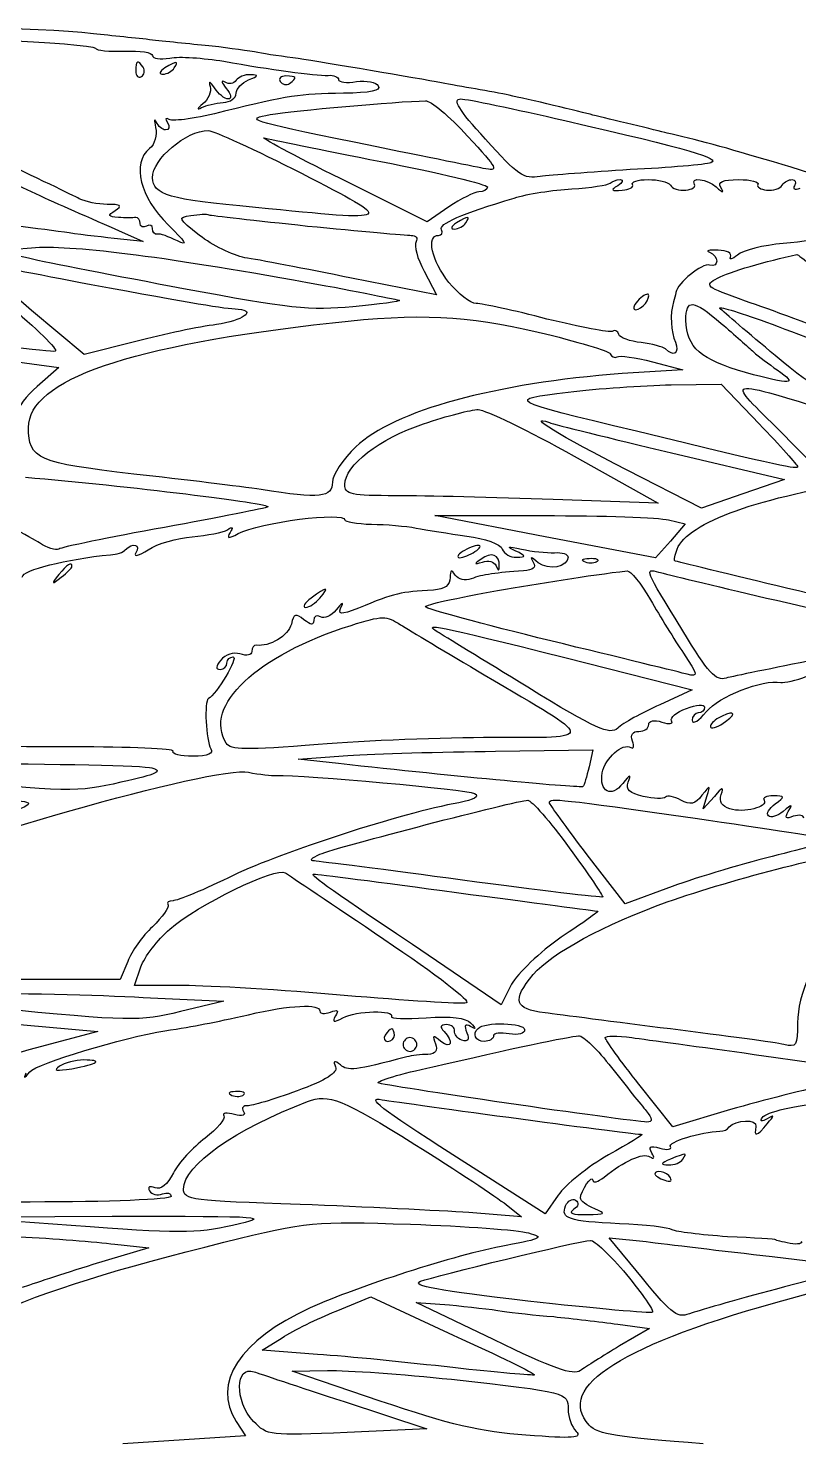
# Model space of a CAD drawing. Header units: millimetres. Extents: x -264 to 389, y -90 to 473.
# Drawn here: x -139.9 to -54.6, y 316.7 to 472.6 of the extents above; entities that cross this region are included whole.
import ezdxf

# ---------------------------------------------------------------- set-up
doc = ezdxf.new("R2010")
doc.units = ezdxf.units.MM
doc.layers.get('0').update_dxf_attribs({"linetype": 'CONTINUOUS'})

msp = doc.modelspace()

# ---------------------------------------------------------------- linework, layer by layer
for p, q in [((-95.73, 451.18), (-105.26, 455.91)), ((-93.33, 452.83), (-95.73, 451.18)), ((-127.14, 448.98), (-130.36, 449.33)), ((-129.88, 450.22), (-127.14, 448.98)), ((-143.6, 447.96), (-139.48, 448.3)), ((-139.82, 447.13), (-143.6, 447.96)), ((-94.7, 443.09), (-104.09, 444.94)), ((-96.07, 445.69), (-94.7, 443.09)), ((-133.65, 436.5), (-139.48, 441.37)), ((-149.97, 436.85), (-136.46, 435.06)), ((-127.96, 437.94), (-133.65, 436.5)), ((-136.46, 435.06), (-138.86, 432.94)), ((-70.83, 435.68), (-67.47, 434.79)), ((-67.47, 434.79), (-74.19, 434.38)), ((-68.77, 433.14), (-63.22, 433.21)), ((-63.22, 433.21), (-59.04, 428.82)), ((-52.25, 423.47), (-57.12, 428.41)), ((-79.47, 425.26), (-70.21, 420.04)), ((-68.71, 425.6), (-56.22, 422.65)), ((-65.41, 419.5), (-73.64, 423.68)), ((-56.22, 422.65), (-60.82, 421.07)), ((-60.82, 421.07), (-65.41, 419.5)), ((-70.21, 420.04), (-81.8, 420.46)), ((-82.7, 416.34), (-94.9, 418.67)), ((-94.9, 418.67), (-82.9, 418.67)), ((-69.05, 418.19), (-67.2, 417.78)), ((-70.49, 414.01), (-82.7, 416.34)), ((-67.2, 417.78), (-68.84, 415.86)), ((-68.84, 415.86), (-70.49, 414.01)), ((-80.5, 402.97), (-66.44, 399.4)), ((-66.44, 399.4), (-70.01, 397.76)), ((-109.99, 391.72), (-104.5, 392.13)), ((-105.53, 391.24), (-109.99, 391.72)), ((-88.18, 392.61), (-77.42, 392.75)), ((-77.42, 392.75), (-77.83, 390.9)), ((-63.97, 387.61), (-65.21, 386.23)), ((-65.21, 386.23), (-64.8, 387.61)), ((-73.85, 375.74), (-78.03, 381.16)), ((-68.64, 377.66), (-73.85, 375.74)), ((-87.57, 364.56), (-97.37, 371.22)), ((-128.85, 369.36), (-129.67, 367.37)), ((-128.1, 366.69), (-127.41, 368.75)), ((-129.67, 367.37), (-149.15, 367.37)), ((-122.68, 366.69), (-128.1, 366.69)), ((-86.4, 366.83), (-87.57, 364.56)), ((-127.14, 365.39), (-118.22, 364.97)), ((-118.22, 364.97), (-123.02, 363.81)), ((-146.13, 362.85), (-132.14, 361.61)), ((-132.14, 361.61), (-139.07, 359.76)), ((-68.57, 351.05), (-72.34, 355.78)), ((-62.19, 352.97), (-68.57, 351.05)), ((-82.7, 341.45), (-92.91, 347.97)), ((-81.26, 343.51), (-82.7, 341.45)), ((-85.3, 341.11), (-91.13, 341.59)), ((-87.02, 342.48), (-85.3, 341.11)), ((-148.4, 341.11), (-130.56, 341.18)), ((-135.09, 340.15), (-148.4, 341.11)), ((-71.93, 334.32), (-75.63, 338.78)), ((-75.63, 338.78), (-71.52, 338.37)), ((-126.52, 337.68), (-132.69, 335.83)), ((-130.29, 338.09), (-126.52, 337.68)), ((-57.6, 336.72), (-47.79, 335.55)), ((-47.79, 335.55), (-56.22, 333.36)), ((-105.81, 330.68), (-101.97, 332.26)), ((-101.97, 332.26), (-92.85, 328.01)), ((-88.39, 327.53), (-96.96, 331.64)), ((-96.96, 331.64), (-93.26, 331.37)), ((-74.67, 329.24), (-71.17, 328.76)), ((-113.97, 326.36), (-111.77, 327.74)), ((-71.17, 328.76), (-74.47, 326.84)), ((-107.86, 325.88), (-113.97, 326.36)), ((-110.68, 324.03), (-106.77, 324.1)), ((-100.94, 320.74), (-110.68, 324.03)), ((-104.92, 320.67), (-95.79, 317.65)), ((-116.85, 318.48), (-115.82, 316.9)), ((-115.82, 316.9), (-129.4, 316.01)), ((-95.79, 317.65), (-104.57, 317.24))]:
    msp.add_line(p, q)
for points in [[(-132.62, 471.96), (-139.14, 472.71), (-153.88, 472.78), (-156.97, 472.16)], [(-154.22, 471.34), (-153.74, 471.89), (-132.62, 470.93), (-132.42, 470.38)], [(-126.11, 471.27), (-127.82, 471.48), (-130.7, 471.75), (-132.62, 471.96)], [(-119.52, 470.59), (-121.44, 470.79), (-124.39, 471.07), (-126.11, 471.27)], [(-132.42, 470.38), (-132.35, 470.11), (-130.91, 469.97), (-129.19, 470.04)], [(-129.19, 470.04), (-127.48, 470.11), (-126.11, 469.9), (-126.11, 469.56)], [(-126.11, 469.56), (-126.11, 469.22), (-125.28, 469.08), (-124.19, 469.28)], [(-124.19, 469.28), (-123.16, 469.49), (-120.48, 469.28), (-118.22, 468.94)], [(-114.45, 469.9), (-115.34, 470.04), (-117.6, 470.38), (-119.52, 470.59)], [(-109.99, 469.22), (-111.57, 469.42), (-113.56, 469.7), (-114.45, 469.9)], [(-127.14, 468.26), (-127.75, 469.15), (-127.96, 469.01), (-127.96, 467.84)], [(-127.96, 467.84), (-127.96, 467.3), (-127.68, 467.02), (-127.34, 467.23)], [(-127.34, 467.23), (-127, 467.43), (-126.93, 467.91), (-127.14, 468.26)], [(-124.74, 468.19), (-125.35, 467.78), (-125.42, 467.5), (-124.94, 467.5)], [(-124.94, 467.5), (-124.53, 467.5), (-123.91, 467.84), (-123.71, 468.19)], [(-123.71, 468.19), (-123.16, 469.01), (-123.43, 469.01), (-124.74, 468.19)], [(-118.22, 468.94), (-113.01, 467.98), (-108.28, 467.36), (-106.7, 467.36)], [(-94.15, 466.54), (-96.75, 467.02), (-107.18, 468.8), (-109.99, 469.22)], [(-119.25, 465.99), (-119.8, 466.75), (-119.93, 466.82), (-119.73, 466.13)], [(-118.08, 466.61), (-118.56, 466.88), (-118.49, 466.61), (-117.95, 465.92)], [(-116.85, 466.82), (-117.12, 466.4), (-117.67, 466.34), (-118.08, 466.61)], [(-115.27, 467.43), (-115.89, 467.5), (-116.64, 467.16), (-116.85, 466.82)], [(-116.85, 465.38), (-116.85, 465.92), (-116.23, 466.54), (-115.48, 466.88)], [(-115.48, 466.88), (-114.38, 467.3), (-114.31, 467.43), (-115.27, 467.43)], [(-111.36, 467.3), (-111.91, 467.3), (-112.19, 467.02), (-111.98, 466.68)], [(-111.98, 466.68), (-111.77, 466.34), (-111.29, 466.27), (-110.95, 466.47)], [(-110.95, 466.47), (-110.06, 467.09), (-110.2, 467.3), (-111.36, 467.3)], [(-106.7, 467.36), (-106.08, 467.43), (-105.53, 467.16), (-105.53, 466.88)], [(-105.53, 466.88), (-105.53, 466.61), (-104.64, 466.47), (-103.54, 466.68)], [(-101.14, 466.2), (-100.8, 465.65), (-102.04, 465.44), (-104.98, 465.38)], [(-103.54, 466.68), (-102.45, 466.82), (-101.35, 466.61), (-101.14, 466.2)], [(-90.38, 465.86), (-91.61, 466.06), (-93.33, 466.4), (-94.15, 466.54)], [(-119.73, 466.13), (-119.59, 465.58), (-119.93, 464.69), (-120.55, 464.21)], [(-117.74, 464.76), (-118.15, 464.76), (-118.84, 465.31), (-119.25, 465.99)], [(-118.29, 464.35), (-117.53, 464.42), (-116.85, 464.83), (-116.85, 465.38)], [(-104.98, 465.38), (-109.99, 465.31), (-110.95, 465.17), (-118.15, 463.39)], [(-117.95, 465.92), (-117.4, 465.24), (-117.33, 464.76), (-117.74, 464.76)], [(-89.28, 460.3), (-92.3, 463.59), (-92.98, 464.76), (-92.02, 464.76)], [(-92.02, 464.76), (-91.34, 464.76), (-86.12, 463.66), (-80.5, 462.36)], [(-86.67, 465.17), (-87.43, 465.31), (-89.07, 465.65), (-90.38, 465.86)], [(-77.42, 462.98), (-78.65, 463.32), (-84.75, 464.76), (-86.67, 465.17)], [(-118.15, 463.39), (-121.1, 462.63), (-123.84, 462.22), (-124.26, 462.5)], [(-120.55, 464.21), (-121.17, 463.66), (-121.24, 463.52), (-120.69, 463.8)], [(-120.69, 463.8), (-120.21, 464.07), (-119.11, 464.28), (-118.29, 464.35)], [(-113.08, 463.04), (-110.47, 463.46), (-99.16, 464.48), (-95.93, 464.55)], [(-95.93, 464.55), (-95.38, 464.62), (-93.26, 462.84), (-91.27, 460.64)], [(-125.76, 461.6), (-125.56, 460.78), (-125.83, 459.75), (-126.45, 459.27)], [(-125.7, 462.22), (-125.9, 462.63), (-125.97, 462.43), (-125.76, 461.6)], [(-124.67, 461.33), (-125.01, 461.33), (-125.49, 461.74), (-125.7, 462.22)], [(-124.46, 462.15), (-124.19, 461.67), (-124.26, 461.33), (-124.67, 461.33)], [(-124.26, 462.5), (-124.67, 462.7), (-124.74, 462.56), (-124.46, 462.15)], [(-103.82, 459.96), (-115.48, 462.36), (-115.96, 462.5), (-113.08, 463.04)], [(-80.5, 462.36), (-66.72, 459.2), (-63.15, 458.17), (-64.39, 457.69)], [(-69.19, 460.99), (-70.28, 461.26), (-75.7, 462.56), (-77.42, 462.98)], [(-126.11, 456.05), (-126.11, 458.11), (-122.4, 461.26), (-119.93, 461.26)], [(-119.93, 461.26), (-119.39, 461.26), (-114.72, 459.13), (-109.65, 456.53)], [(-105.26, 455.91), (-110.54, 458.52), (-114.31, 460.57), (-113.76, 460.44)], [(-113.76, 460.44), (-113.21, 460.3), (-107.38, 459.13), (-100.87, 457.83)], [(-89.55, 457.08), (-90.58, 457.28), (-97.03, 458.59), (-103.82, 459.96)], [(-91.27, 460.64), (-87.84, 456.94), (-87.77, 456.73), (-89.55, 457.08)], [(-83.24, 456.19), (-85.1, 455.84), (-85.71, 456.32), (-89.28, 460.3)], [(-38.26, 451.66), (-53.96, 456.87), (-63.42, 459.68), (-69.19, 460.99)], [(-148.05, 458.65), (-140.85, 455.09), (-138.59, 453.99), (-129.88, 450.22)], [(-126.45, 459.27), (-128.44, 457.63), (-127.48, 453.85), (-124.39, 450.84)], [(-134.2, 453.72), (-134.82, 454.06), (-139.14, 456.12), (-143.73, 458.31)], [(-100.87, 457.83), (-94.42, 456.6), (-89.07, 455.29), (-89.07, 455.02)], [(-73.3, 456.94), (-77.62, 456.67), (-82.08, 456.32), (-83.24, 456.19)], [(-64.39, 457.69), (-64.93, 457.49), (-68.98, 457.15), (-73.3, 456.94)], [(-114.72, 452.76), (-124.39, 453.65), (-126.04, 454.13), (-126.11, 456.05)], [(-109.65, 456.53), (-99.09, 451.11), (-98.95, 451.18), (-114.72, 452.76)], [(-79.75, 454.81), (-77.62, 454.95), (-75.77, 455.23), (-75.5, 455.43)], [(-75.5, 455.43), (-75.29, 455.64), (-74.81, 455.84), (-74.4, 455.84)], [(-74.4, 455.84), (-73.99, 455.84), (-74.12, 455.5), (-74.67, 455.16)], [(-74.19, 454.68), (-73.37, 454.68), (-72.89, 455.02), (-73.03, 455.29)], [(-73.03, 455.29), (-73.23, 455.57), (-72.48, 455.84), (-71.31, 455.84)], [(-71.31, 455.84), (-70.21, 455.84), (-69.12, 455.57), (-68.84, 455.23)], [(-67.13, 454.68), (-66.44, 454.75), (-66.03, 455.02), (-66.17, 455.29)], [(-66.17, 455.29), (-66.72, 456.19), (-64.73, 455.91), (-63.77, 455.02)], [(-63.29, 455.02), (-63.63, 455.57), (-63.08, 455.84), (-61.3, 455.84)], [(-61.3, 455.84), (-59.93, 455.84), (-58.97, 455.57), (-59.17, 455.29)], [(-59.17, 455.29), (-59.31, 455.02), (-58.9, 454.75), (-58.21, 454.68)], [(-56.5, 455.23), (-56.22, 455.57), (-55.74, 455.84), (-55.4, 455.84)], [(-55.4, 455.84), (-54.99, 455.84), (-54.92, 455.57), (-55.13, 455.16)], [(-131.11, 453.1), (-132.14, 453.1), (-133.51, 453.37), (-134.2, 453.72)], [(-94.15, 450.29), (-94.56, 450.91), (-91.89, 452.07), (-86.12, 453.79)], [(-90.03, 454.47), (-90.51, 454.47), (-92.02, 453.72), (-93.33, 452.83)], [(-89.07, 455.02), (-89.07, 454.75), (-89.49, 454.47), (-90.03, 454.47)], [(-86.12, 453.79), (-84.68, 454.27), (-81.8, 454.68), (-79.75, 454.81)], [(-74.67, 455.16), (-75.5, 454.68), (-75.36, 454.54), (-74.19, 454.68)], [(-68.84, 455.23), (-68.64, 454.81), (-67.88, 454.61), (-67.13, 454.68)], [(-63.77, 455.02), (-63.01, 454.33), (-62.88, 454.33), (-63.29, 455.02)], [(-58.21, 454.68), (-57.46, 454.61), (-56.7, 454.81), (-56.5, 455.23)], [(-55.13, 455.16), (-55.33, 454.81), (-55.13, 454.68), (-54.51, 454.88)], [(-135.85, 450.01), (-143.11, 451.04), (-155.25, 452.21), (-165.88, 452.76)], [(-130.22, 452.41), (-129.4, 452.96), (-129.6, 453.1), (-131.11, 453.1)], [(-129.88, 451.66), (-131.04, 451.73), (-131.11, 451.87), (-130.22, 452.41)], [(-127.96, 451.66), (-128.3, 451.59), (-129.12, 451.59), (-129.88, 451.66)], [(-127.48, 450.97), (-127.48, 451.39), (-127.68, 451.66), (-127.96, 451.66)], [(-126.79, 450.7), (-127.14, 450.49), (-127.48, 450.63), (-127.48, 450.97)], [(-126.11, 450.43), (-126.11, 450.77), (-126.38, 450.91), (-126.79, 450.7)], [(-124.39, 450.84), (-122.4, 448.92), (-122.13, 448.44), (-123.36, 449.05)], [(-120.9, 449.67), (-123.3, 451.52), (-123.36, 451.66), (-121.86, 451.87)], [(-121.86, 451.87), (-120.96, 452), (-120.07, 452.07), (-119.87, 451.93)], [(-119.87, 451.93), (-119.66, 451.87), (-114.72, 451.32), (-108.96, 450.7)], [(-108.96, 450.7), (-103.2, 450.15), (-98.06, 449.67), (-97.51, 449.67)], [(-92.5, 451.04), (-93.12, 450.63), (-93.19, 450.36), (-92.71, 450.36)], [(-92.71, 450.36), (-92.3, 450.36), (-91.68, 450.7), (-91.47, 451.04)], [(-91.47, 451.04), (-90.93, 451.87), (-91.2, 451.87), (-92.5, 451.04)], [(-130.36, 449.33), (-132.14, 449.53), (-134.61, 449.81), (-135.85, 450.01)], [(-125.56, 449.81), (-125.9, 449.74), (-126.11, 450.01), (-126.11, 450.43)], [(-123.36, 449.05), (-124.32, 449.53), (-125.28, 449.88), (-125.56, 449.81)], [(-115.89, 447.2), (-117.26, 447.48), (-119.52, 448.57), (-120.9, 449.67)], [(-97.51, 449.67), (-96.96, 449.67), (-96.75, 449.33), (-96.96, 448.98)], [(-93.33, 444.46), (-95.25, 446.86), (-95.86, 449.67), (-94.49, 449.67)], [(-94.49, 449.67), (-94.15, 449.67), (-93.94, 449.94), (-94.15, 450.29)], [(-51.9, 449.53), (-52.18, 449.33), (-54.17, 448.92), (-56.36, 448.78)], [(-139.48, 448.3), (-135.16, 448.64), (-125.7, 447.48), (-108.96, 444.46)], [(-96.96, 448.98), (-97.23, 448.57), (-96.82, 447.06), (-96.07, 445.69)], [(-63.56, 448.02), (-64.59, 448.09), (-65, 447.96), (-64.52, 447.82)], [(-64.52, 447.82), (-63.49, 447.41), (-63.42, 446.04), (-64.52, 446.38)], [(-63.63, 444.94), (-62.33, 445.62), (-58.21, 446.86), (-54.85, 447.54)], [(-62.19, 447.27), (-61.98, 447.68), (-62.6, 448.02), (-63.56, 448.02)], [(-61.44, 447.48), (-62.05, 447), (-62.4, 446.93), (-62.19, 447.27)], [(-56.36, 448.78), (-58.56, 448.57), (-60.82, 448.02), (-61.44, 447.48)], [(-54.85, 447.54), (-54.72, 447.61), (-52.04, 445.35), (-49.02, 442.68)], [(-139.48, 441.37), (-142.7, 444.12), (-145.31, 446.45), (-145.31, 446.65)], [(-144.76, 446.65), (-144.49, 446.45), (-139.14, 445.42), (-132.9, 444.25)], [(-122.68, 443.77), (-130.02, 445.14), (-137.77, 446.65), (-139.82, 447.13)], [(-104.09, 444.94), (-109.24, 445.97), (-114.52, 447), (-115.89, 447.2)], [(-64.52, 446.38), (-65.28, 446.65), (-68.09, 444.39), (-68.23, 443.36)], [(-108.96, 444.46), (-103.48, 443.5), (-98.95, 442.54), (-98.81, 442.47)], [(-90.31, 442.13), (-90.93, 442.13), (-92.3, 443.22), (-93.33, 444.46)], [(-60.54, 442.4), (-65, 443.98), (-65.14, 444.12), (-63.63, 444.94)], [(-132.9, 444.25), (-121.44, 442.13), (-118.22, 441.58), (-116.64, 441.51)], [(-103.96, 441.78), (-108.55, 441.3), (-111.09, 441.58), (-122.68, 443.77)], [(-72.68, 441.44), (-72, 441.44), (-70.97, 442.74), (-71.31, 443.16)], [(-71.31, 443.16), (-71.45, 443.22), (-72, 442.95), (-72.48, 442.4)], [(-68.23, 443.36), (-68.29, 443.02), (-68.43, 442.61), (-68.5, 442.33)], [(-136.87, 436.85), (-137.56, 436.57), (-172.19, 441.3), (-172.54, 441.72)], [(-142.29, 442.2), (-138.93, 439.38), (-136.46, 436.98), (-136.87, 436.85)], [(-116.64, 441.51), (-114.52, 441.37), (-116.16, 440.21), (-119.04, 439.8)], [(-98.81, 442.47), (-98.68, 442.33), (-101.01, 442.06), (-103.96, 441.78)], [(-82.49, 440.41), (-86.12, 441.37), (-89.62, 442.13), (-90.31, 442.13)], [(-72.48, 442.4), (-72.96, 441.85), (-73.03, 441.44), (-72.68, 441.44)], [(-68.5, 442.33), (-68.91, 441.03), (-68.77, 438.9), (-68.29, 437.87)], [(-67.13, 440.28), (-67.13, 442.68), (-66.37, 442.61), (-63.22, 439.93)], [(-63.36, 441.58), (-63.7, 441.92), (-61.44, 441.24), (-58.21, 440.07)], [(-57.25, 436.37), (-60.2, 438.84), (-62.94, 441.17), (-63.36, 441.58)], [(-48.95, 438.08), (-52.73, 439.59), (-57.94, 441.51), (-60.54, 442.4)], [(-139.82, 428.41), (-139.82, 433.69), (-128.64, 437.53), (-106.22, 440)], [(-119.04, 439.8), (-120.9, 439.59), (-124.87, 438.7), (-127.96, 437.94)], [(-106.22, 440), (-96.55, 441.1), (-91.47, 440.82), (-83.45, 438.97)], [(-75.29, 439.04), (-75.56, 438.9), (-78.79, 439.52), (-82.49, 440.41)], [(-60.54, 434.51), (-65.48, 435.89), (-67.06, 437.26), (-67.13, 440.28)], [(-63.22, 439.93), (-61.78, 438.7), (-60.2, 437.26), (-59.65, 436.78)], [(-58.21, 440.07), (-54.99, 438.84), (-49.64, 436.85), (-46.35, 435.68)], [(-83.45, 438.97), (-79.2, 437.94), (-75.56, 436.85), (-75.5, 436.57)], [(-74.53, 438.7), (-74.67, 439.11), (-75.02, 439.25), (-75.29, 439.04)], [(-72.07, 437.81), (-73.3, 437.94), (-74.47, 438.35), (-74.53, 438.7)], [(-75.5, 436.57), (-75.36, 436.23), (-75.02, 436.09), (-74.74, 436.23)], [(-69.39, 437.12), (-69.67, 437.33), (-70.9, 437.67), (-72.07, 437.81)], [(-68.29, 437.87), (-67.81, 436.64), (-68.5, 436.16), (-69.39, 437.12)], [(-59.65, 436.78), (-59.1, 436.3), (-57.94, 435.41), (-57.05, 434.79)], [(-74.74, 436.23), (-74.47, 436.43), (-72.75, 436.16), (-70.83, 435.68)], [(-45.11, 429.78), (-50.94, 431.63), (-52.45, 432.39), (-57.25, 436.37)], [(-74.19, 434.38), (-88.11, 433.35), (-99.5, 430.26), (-103.61, 426.28)], [(-57.05, 434.79), (-54.58, 433.14), (-55.47, 433.07), (-60.54, 434.51)], [(-138.86, 432.94), (-141.4, 430.74), (-141.95, 428.82), (-140.92, 425.8)], [(-72.61, 428), (-86.95, 431.43), (-87.15, 431.5), (-80.16, 432.32)], [(-80.16, 432.32), (-76.94, 432.73), (-71.86, 433.07), (-68.77, 433.14)], [(-57.12, 428.41), (-62.81, 434.1), (-63.49, 434.03), (-47.31, 429.03)], [(-96.14, 428.82), (-93.53, 429.71), (-90.86, 430.4), (-90.1, 430.4)], [(-90.1, 430.4), (-89.35, 430.4), (-84.55, 428.07), (-79.47, 425.26)], [(-104.85, 422.1), (-104.85, 424.23), (-101.01, 427.18), (-96.14, 428.82)], [(-73.64, 423.68), (-81.05, 427.52), (-85.03, 429.92), (-82.22, 428.96)], [(-82.22, 428.96), (-81.67, 428.75), (-75.56, 427.25), (-68.71, 425.6)], [(-59.04, 428.82), (-56.7, 426.42), (-54.78, 424.23), (-54.78, 424.09)], [(-128.16, 423.27), (-138.79, 424.5), (-139.82, 424.91), (-139.82, 428.41)], [(-54.78, 424.09), (-54.78, 423.75), (-56.22, 424.02), (-72.61, 428)], [(-103.61, 426.28), (-105.05, 424.91), (-106.22, 423.13), (-106.22, 422.38)], [(-140.17, 422.92), (-128.99, 421.96), (-113.01, 420.04), (-113.35, 419.63)], [(-114.11, 421.55), (-116.37, 421.9), (-122.68, 422.65), (-128.16, 423.27)], [(-68.09, 414.97), (-66.99, 417.92), (-58.83, 420.8), (-46.97, 422.58)], [(-106.22, 422.38), (-106.22, 420.66), (-107.52, 420.52), (-114.11, 421.55)], [(-99.16, 420.87), (-104.16, 420.87), (-104.85, 421), (-104.85, 422.1)], [(-138.59, 415.65), (-139.48, 416.2), (-143.39, 418.33), (-147.3, 420.39)], [(-113.35, 419.63), (-113.56, 419.5), (-118.7, 418.47), (-124.8, 417.37)], [(-81.8, 420.46), (-88.18, 420.66), (-96, 420.87), (-99.16, 420.87)], [(-116.64, 416.68), (-114.31, 417.92), (-104.85, 419.15), (-104.85, 418.19)], [(-104.85, 418.19), (-104.85, 417.99), (-103.54, 417.78), (-101.9, 417.71)], [(-82.9, 418.67), (-76.32, 418.67), (-70.08, 418.47), (-69.05, 418.19)], [(-124.8, 417.37), (-130.91, 416.27), (-136.19, 415.17), (-136.46, 414.97)], [(-126.59, 414.9), (-125.56, 415.59), (-123.36, 416.2), (-121.72, 416.34)], [(-121.72, 416.34), (-120.07, 416.48), (-118.29, 416.82), (-117.81, 417.1)], [(-117.81, 417.1), (-117.26, 417.51), (-117.12, 417.37), (-117.53, 416.82)], [(-117.53, 416.82), (-117.95, 416.14), (-117.74, 416.07), (-116.64, 416.68)], [(-101.9, 417.71), (-100.32, 417.71), (-98.06, 417.51), (-96.96, 417.3)], [(-96.96, 417.3), (-95.79, 417.1), (-93.33, 416.68), (-91.34, 416.41)], [(-91.34, 416.41), (-89.35, 416.14), (-87.63, 415.52), (-87.43, 414.97)], [(-136.46, 414.97), (-136.81, 414.76), (-137.77, 415.11), (-138.59, 415.65)], [(-130.77, 414.35), (-130.08, 414.35), (-129.33, 414.63), (-129.12, 414.9)], [(-129.12, 414.9), (-128.3, 415.72), (-127.34, 415.45), (-127.96, 414.56)], [(-127.96, 414.56), (-128.23, 414.08), (-127.62, 414.21), (-126.59, 414.9)], [(-90.1, 415.38), (-90.45, 415.38), (-91.27, 415.04), (-91.82, 414.69)], [(-90.45, 414.69), (-89.9, 415.04), (-89.69, 415.38), (-90.1, 415.38)], [(-87.43, 414.97), (-87.22, 414.42), (-86.54, 414.01), (-85.85, 414.08)], [(-85.99, 414.76), (-87.02, 415.24), (-86.88, 415.31), (-85.3, 414.97)], [(-85.85, 414.08), (-84.75, 414.08), (-84.75, 414.21), (-85.99, 414.76)], [(-85.3, 414.97), (-84.14, 414.69), (-82.56, 414.56), (-81.67, 414.56)], [(-68.36, 413.67), (-68.43, 413.73), (-68.36, 414.35), (-68.09, 414.97)], [(-140.51, 411.88), (-140.51, 412.64), (-135.64, 413.87), (-130.77, 414.35)], [(-135.02, 413.05), (-135.02, 413.6), (-135.57, 413.25), (-136.46, 412.16)], [(-91.82, 414.69), (-92.37, 414.35), (-92.5, 414.01), (-92.16, 414.01)], [(-92.16, 414.01), (-91.75, 414.01), (-90.99, 414.35), (-90.45, 414.69)], [(-89.76, 413.87), (-90.58, 413.32), (-90.58, 413.25), (-89.62, 413.53)], [(-87.77, 413.12), (-87.7, 414.35), (-88.66, 414.69), (-89.76, 413.87)], [(-89.62, 413.53), (-89.01, 413.73), (-88.32, 413.6), (-88.11, 413.12)], [(-84, 413.53), (-83.66, 412.91), (-84, 412.64), (-85.1, 412.57)], [(-83.45, 413.46), (-84.27, 414.15), (-84.41, 414.15), (-84, 413.53)], [(-80.16, 414.08), (-80.16, 412.98), (-82.35, 412.57), (-83.45, 413.46)], [(-81.67, 414.56), (-80.84, 414.63), (-80.16, 414.42), (-80.16, 414.08)], [(-78.24, 413.53), (-78.79, 413.73), (-78.58, 413.94), (-77.83, 413.94)], [(-76.94, 413.6), (-77.14, 413.39), (-77.76, 413.32), (-78.24, 413.53)], [(-77.83, 413.94), (-77.07, 414.01), (-76.66, 413.8), (-76.94, 413.6)], [(-42.85, 407.56), (-43.74, 407.7), (-68.16, 413.53), (-68.36, 413.67)], [(-136.46, 412.16), (-137.35, 411.06), (-137.29, 410.99), (-136.19, 411.88)], [(-136.19, 411.88), (-135.57, 412.36), (-135.02, 412.91), (-135.02, 413.05)], [(-95.93, 408.59), (-95.93, 409.07), (-82.08, 411.54), (-73.64, 412.57)], [(-93.19, 411.81), (-93.19, 410.99), (-93.81, 410.51), (-95.04, 410.44)], [(-92.64, 412.09), (-93.05, 412.77), (-93.19, 412.64), (-93.19, 411.81)], [(-90.86, 411.68), (-91.54, 411.4), (-92.3, 411.61), (-92.64, 412.09)], [(-85.1, 412.57), (-88.05, 412.36), (-89.62, 412.16), (-90.86, 411.68)], [(-88.11, 413.12), (-87.91, 412.5), (-87.77, 412.5), (-87.77, 413.12)], [(-73.64, 412.57), (-73.23, 412.57), (-72.13, 411.2), (-71.04, 409.35)], [(-67.47, 405.92), (-71.72, 412.84), (-71.72, 412.84), (-70.15, 412.43)], [(-70.15, 412.43), (-69.39, 412.23), (-64.04, 410.92), (-58.21, 409.55)], [(-107.59, 409.55), (-106.49, 410.85), (-106.84, 410.85), (-108.55, 409.55)], [(-95.04, 410.44), (-98.74, 410.24), (-99.22, 410.1), (-103.34, 408.45)], [(-108.55, 409.55), (-109.31, 409), (-109.58, 408.52), (-109.17, 408.52)], [(-109.17, 408.52), (-108.76, 408.52), (-108.07, 409), (-107.59, 409.55)], [(-105.19, 408.73), (-104.92, 409.14), (-105.19, 409), (-105.81, 408.25)], [(-103.34, 408.45), (-105.4, 407.63), (-105.67, 407.7), (-105.19, 408.73)], [(-82.08, 404.82), (-89.69, 406.67), (-95.93, 408.39), (-95.93, 408.59)], [(-71.04, 409.35), (-70.01, 407.56), (-68.36, 404.89), (-67.4, 403.45)], [(-58.21, 409.55), (-52.38, 408.25), (-46.01, 406.74), (-44.15, 406.19)], [(-109.37, 407.15), (-110.27, 407.91), (-110.47, 407.84), (-110.75, 406.67)], [(-108.28, 407.08), (-108.28, 406.53), (-108.55, 406.53), (-109.37, 407.15)], [(-107.52, 407.49), (-107.93, 407.7), (-108.28, 407.56), (-108.28, 407.08)], [(-105.81, 408.25), (-106.36, 407.56), (-107.11, 407.22), (-107.52, 407.49)], [(-104.16, 406.53), (-100.66, 407.63), (-100.25, 407.63), (-98.68, 406.6)], [(-117.95, 393.5), (-120.55, 397.62), (-114.59, 403.24), (-104.16, 406.53)], [(-110.75, 406.67), (-111.09, 405.37), (-113.21, 404.13), (-114.59, 404.34)], [(-98.68, 406.6), (-97.71, 405.99), (-93.53, 403.52), (-89.42, 401.05)], [(-94.56, 405.78), (-96.27, 406.88), (-95.04, 406.6), (-80.5, 402.97)], [(-84.62, 399.68), (-89.49, 402.69), (-94.01, 405.44), (-94.56, 405.78)], [(-62.67, 400.7), (-63.84, 400.36), (-64.66, 401.25), (-67.47, 405.92)], [(-114.59, 404.34), (-114.93, 404.41), (-115.13, 404.06), (-115.13, 403.65)], [(-66.99, 401.12), (-67.68, 401.32), (-74.53, 402.97), (-82.08, 404.82)], [(-117.19, 403.04), (-116.57, 403.04), (-119.04, 398.85), (-119.93, 398.44)], [(-118.56, 402.69), (-119.11, 402.01), (-119.18, 401.66), (-118.63, 401.66)], [(-118.63, 401.66), (-118.22, 401.66), (-117.88, 402.01), (-117.88, 402.35)], [(-116.44, 403.38), (-117.12, 403.58), (-118.08, 403.31), (-118.56, 402.69)], [(-117.88, 402.35), (-117.88, 402.76), (-117.53, 403.04), (-117.19, 403.04)], [(-115.13, 403.65), (-115.13, 403.24), (-115.68, 403.1), (-116.44, 403.38)], [(-67.4, 403.45), (-65.76, 400.98), (-65.76, 400.84), (-66.99, 401.12)], [(-52.73, 402.76), (-57.46, 401.8), (-61.92, 400.91), (-62.67, 400.7)], [(-89.42, 401.05), (-76.87, 393.71), (-76.94, 394.12), (-88.46, 394.12)], [(-56.64, 400.22), (-56.22, 400.16), (-54.92, 400.43), (-53.76, 400.91)], [(-74.67, 395.15), (-75.56, 394.4), (-77, 395.01), (-84.62, 399.68)], [(-64.87, 397), (-63.49, 398.65), (-58.69, 400.57), (-56.64, 400.22)], [(-119.93, 398.44), (-120.41, 398.17), (-120.21, 393.78), (-119.66, 392.89)], [(-70.01, 397.76), (-72, 396.86), (-74.12, 395.7), (-74.67, 395.15)], [(-67.06, 397.34), (-65.96, 397.76), (-65.07, 397.82), (-65.07, 397.48)], [(-68.71, 395.97), (-68.91, 396.32), (-68.23, 396.93), (-67.06, 397.34)], [(-66.44, 396.04), (-66.37, 395.56), (-65.69, 395.97), (-64.87, 397)], [(-65.76, 396.86), (-66.1, 396.86), (-66.44, 396.45), (-66.44, 396.04)], [(-65.07, 397.48), (-65.07, 397.14), (-65.35, 396.86), (-65.76, 396.86)], [(-63.7, 396.18), (-64.25, 395.84), (-64.52, 395.42), (-64.39, 395.22)], [(-62.74, 395.9), (-61.23, 396.93), (-62.05, 397.21), (-63.7, 396.18)], [(-134.89, 393.09), (-150.18, 393.09), (-152.72, 393.37), (-154.64, 395.15)], [(-73.03, 393.71), (-73.3, 394.46), (-73.03, 394.81), (-72.34, 394.81)], [(-72.34, 394.81), (-71.72, 394.81), (-71.24, 395.15), (-71.24, 395.56)], [(-71.24, 395.56), (-71.24, 395.97), (-70.63, 396.11), (-69.8, 395.84)], [(-69.8, 395.84), (-68.98, 395.56), (-68.5, 395.63), (-68.71, 395.97)], [(-64.39, 395.22), (-64.18, 395.08), (-63.42, 395.36), (-62.74, 395.9)], [(-123.84, 392.61), (-123.64, 392.89), (-128.64, 393.09), (-134.89, 393.09)], [(-107.8, 393.37), (-115.82, 392.68), (-117.47, 392.75), (-117.95, 393.5)], [(-88.46, 394.12), (-93.87, 394.12), (-102.58, 393.78), (-107.8, 393.37)], [(-76.39, 390.21), (-76.04, 391.86), (-74.12, 393.57), (-73.23, 393.02)], [(-73.23, 393.02), (-72.89, 392.82), (-72.82, 393.16), (-73.03, 393.71)], [(-121.65, 392.06), (-123.02, 392.06), (-123.98, 392.27), (-123.84, 392.61)], [(-119.66, 392.89), (-119.32, 392.34), (-119.93, 392.06), (-121.65, 392.06)], [(-104.5, 392.13), (-101.49, 392.34), (-94.15, 392.54), (-88.18, 392.61)], [(-158, 378.21), (-149.84, 382.33), (-119.25, 391.03), (-115.48, 390.28)], [(-147.71, 391.24), (-136.74, 391.24), (-127.07, 391.03), (-126.18, 390.76)], [(-126.18, 390.76), (-124.87, 390.42), (-125.56, 390.07), (-129.6, 389.18)], [(-115.48, 390.28), (-114.31, 390.07), (-112.94, 389.87), (-112.39, 389.94)], [(-112.39, 389.94), (-109.37, 390.01), (-91.34, 388.36), (-90.51, 387.95)], [(-78.51, 388.7), (-78.72, 388.5), (-92.43, 389.8), (-105.53, 391.24)], [(-77.83, 390.9), (-78.1, 389.8), (-78.38, 388.84), (-78.51, 388.7)], [(-74.12, 389.05), (-75.36, 387.4), (-76.73, 388.15), (-76.39, 390.21)], [(-73.51, 389.18), (-73.16, 390.14), (-73.3, 390.07), (-74.12, 389.05)], [(-129.6, 389.18), (-134.47, 388.02), (-135.3, 388.09), (-151.14, 389.59)], [(-71.86, 387.61), (-73.37, 387.95), (-73.78, 388.36), (-73.51, 389.18)], [(-64.8, 387.61), (-64.39, 388.91), (-64.45, 388.91), (-65.35, 387.74)], [(-63.22, 387.81), (-62.94, 388.7), (-63.08, 388.7), (-63.97, 387.61)], [(-140.99, 387.13), (-138.66, 386.92), (-139.34, 386.58), (-147.3, 383.9)], [(-92.23, 386.92), (-98.61, 385.75), (-111.71, 381.5), (-117.12, 378.9)], [(-107.59, 381.23), (-105.74, 381.98), (-85.78, 387.19), (-84.62, 387.19)], [(-90.51, 387.95), (-89.9, 387.61), (-90.51, 387.26), (-92.23, 386.92)], [(-84.62, 387.19), (-84.2, 387.19), (-82.15, 384.86), (-80.02, 381.91)], [(-82.22, 386.92), (-82.22, 387.47), (-81.12, 387.33), (-66.1, 385.21)], [(-78.03, 381.16), (-80.36, 384.18), (-82.22, 386.78), (-82.22, 386.92)], [(-69.39, 387.54), (-69.6, 387.33), (-70.69, 387.33), (-71.86, 387.61)], [(-67.68, 387.19), (-68.43, 387.61), (-69.19, 387.74), (-69.39, 387.54)], [(-65.35, 387.74), (-66.1, 386.71), (-66.65, 386.65), (-67.68, 387.19)], [(-62.26, 386.23), (-63.15, 386.51), (-63.49, 387.06), (-63.22, 387.81)], [(-58.49, 387.19), (-58.01, 386.44), (-60.75, 385.75), (-62.26, 386.23)], [(-57.46, 387.67), (-58.21, 387.67), (-58.69, 387.47), (-58.49, 387.19)], [(-58.01, 385.48), (-58.28, 385.69), (-57.94, 386.3), (-57.25, 386.78)], [(-57.25, 386.78), (-56.16, 387.61), (-56.16, 387.67), (-57.46, 387.67)], [(-66.1, 385.21), (-58.14, 384.04), (-51.42, 383.01), (-51.08, 382.94)], [(-56.36, 385.96), (-57.05, 385.41), (-57.73, 385.21), (-58.01, 385.48)], [(-55.81, 385.96), (-55.26, 386.78), (-55.4, 386.78), (-56.36, 385.96)], [(-55.26, 385.41), (-56.09, 385.07), (-56.22, 385.21), (-55.81, 385.96)], [(-54.1, 385.21), (-54.1, 385.55), (-54.58, 385.62), (-55.26, 385.41)], [(-51.08, 382.94), (-50.74, 382.81), (-53.34, 381.98), (-56.91, 381.16)], [(-108.21, 380.47), (-108.82, 380.47), (-108.55, 380.82), (-107.59, 381.23)], [(-91.82, 378.35), (-100.25, 379.51), (-107.66, 380.4), (-108.21, 380.47)], [(-80.02, 381.91), (-77.9, 379.03), (-76.25, 376.56), (-76.32, 376.5)], [(-69.19, 375.95), (-61.98, 378.48), (-49.43, 381.71), (-46.55, 381.71)], [(-56.91, 381.16), (-60.48, 380.27), (-65.76, 378.69), (-68.64, 377.66)], [(-124.19, 372.93), (-121.17, 375.6), (-112.39, 379.86), (-111.43, 379.17)], [(-117.12, 378.9), (-120.35, 377.32), (-123.43, 376.02), (-123.84, 376.08)], [(-111.43, 379.17), (-111.02, 378.9), (-106.08, 375.6), (-100.53, 371.83)], [(-97.37, 371.22), (-107.25, 377.87), (-108.89, 379.03), (-108.21, 379.03)], [(-108.21, 379.03), (-108, 379.03), (-100.94, 378.14), (-92.5, 376.98)], [(-76.32, 376.5), (-76.46, 376.36), (-83.38, 377.25), (-91.82, 378.35)], [(-123.84, 376.08), (-124.32, 376.08), (-124.6, 375.88), (-124.39, 375.6)], [(-92.5, 376.98), (-84.07, 375.88), (-77.07, 374.92), (-76.87, 374.92)], [(-84, 367.92), (-81.94, 370.32), (-76.18, 373.41), (-69.19, 375.95)], [(-124.39, 375.6), (-124.26, 375.33), (-125.01, 374.3), (-126.11, 373.2)], [(-76.87, 374.92), (-76.73, 374.92), (-78.51, 373.62), (-80.91, 372.04)], [(-126.11, 373.2), (-127.2, 372.18), (-128.44, 370.46), (-128.85, 369.36)], [(-127.41, 368.75), (-127, 369.84), (-125.56, 371.76), (-124.19, 372.93)], [(-100.53, 371.83), (-94.63, 367.85), (-90.79, 364.91), (-91.41, 364.77)], [(-80.91, 372.04), (-83.31, 370.39), (-85.71, 368.06), (-86.4, 366.83)], [(-50.53, 371.9), (-52.93, 369.77), (-54.78, 365.73), (-54.78, 362.57)], [(-104.92, 365.59), (-111.71, 366.21), (-119.73, 366.69), (-122.68, 366.69)], [(-82.7, 363.67), (-86.12, 364.08), (-86.4, 365.04), (-84, 367.92)], [(-148.05, 365.87), (-141.47, 365.87), (-132, 365.66), (-127.14, 365.39)], [(-91.41, 364.77), (-92.02, 364.63), (-98.06, 365.04), (-104.92, 365.59)], [(-123.02, 363.81), (-127.62, 362.71), (-128.44, 362.71), (-143.94, 364.22)], [(-124.74, 361.68), (-121.24, 362.23), (-119.52, 362.57), (-115.48, 363.47)], [(-115.48, 363.47), (-110.88, 364.56), (-107.59, 364.7), (-107.59, 363.88)], [(-107.59, 363.88), (-107.59, 363.53), (-107.11, 363.53), (-106.42, 363.74)], [(-106.42, 363.74), (-105.67, 364.08), (-105.46, 363.95), (-105.88, 363.33)], [(-105.88, 363.33), (-106.29, 362.64), (-106.08, 362.57), (-105.05, 363.12)], [(-105.05, 363.12), (-103.61, 363.95), (-99.22, 364.01), (-99.7, 363.26)], [(-68.84, 361.89), (-74.88, 362.64), (-81.12, 363.47), (-82.7, 363.67)], [(-99.64, 361.89), (-99.84, 361.89), (-100.18, 361.61), (-100.39, 361.2)], [(-99.7, 363.26), (-99.84, 363.05), (-98.13, 362.99), (-95.86, 363.12)], [(-99.36, 361.2), (-99.36, 361.61), (-99.5, 361.89), (-99.64, 361.89)], [(-95.86, 363.12), (-93.05, 363.33), (-91.47, 363.12), (-90.93, 362.57)], [(-93.6, 362.37), (-94.29, 362.37), (-94.35, 362.09), (-93.87, 361.61)], [(-92.71, 361.68), (-92.64, 362.03), (-93.05, 362.37), (-93.6, 362.37)], [(-90.93, 362.16), (-91.54, 362.51), (-91.68, 362.3), (-91.34, 361.48)], [(-90.93, 362.57), (-90.31, 361.89), (-90.31, 361.82), (-90.93, 362.16)], [(-89.42, 360.52), (-90.38, 360.52), (-90.79, 361.34), (-90.1, 361.96)], [(-90.1, 361.96), (-89.42, 362.71), (-84.96, 362.57), (-84.96, 361.82)], [(-84.96, 361.82), (-84.96, 361.34), (-85.64, 361.2), (-86.67, 361.34)], [(-56.29, 360.17), (-57.18, 360.38), (-62.81, 361.13), (-68.84, 361.89)], [(-54.78, 362.57), (-54.78, 360.04), (-54.92, 359.83), (-56.29, 360.17)], [(-139.69, 357.16), (-138.86, 358.05), (-129.26, 361), (-124.74, 361.68)], [(-100.39, 361.2), (-100.6, 360.86), (-100.46, 360.52), (-100.12, 360.52)], [(-100.12, 360.52), (-99.7, 360.52), (-99.36, 360.86), (-99.36, 361.2)], [(-98.26, 360.59), (-98.54, 360.24), (-98.4, 359.76), (-98.06, 359.56)], [(-97.23, 360.79), (-97.58, 361.07), (-98.06, 360.93), (-98.26, 360.59)], [(-97.03, 359.76), (-96.75, 360.11), (-96.89, 360.59), (-97.23, 360.79)], [(-94.83, 360.24), (-94.56, 359.49), (-94.77, 359.15), (-95.66, 359.08)], [(-95.11, 357.7), (-86.61, 359.69), (-80.02, 361.07), (-78.99, 361.13)], [(-94.22, 360.52), (-95.11, 361.27), (-95.18, 361.2), (-94.83, 360.24)], [(-93.87, 361.61), (-92.78, 360.52), (-93.05, 359.56), (-94.22, 360.52)], [(-91.89, 360.65), (-92.43, 360.86), (-92.78, 361.34), (-92.71, 361.68)], [(-91.34, 361.48), (-91.06, 360.65), (-91.2, 360.45), (-91.89, 360.65)], [(-88.39, 361.13), (-88.39, 360.79), (-88.87, 360.52), (-89.42, 360.52)], [(-86.67, 361.34), (-87.63, 361.55), (-88.39, 361.41), (-88.39, 361.13)], [(-78.99, 361.13), (-78.51, 361.2), (-76.87, 359.56), (-75.36, 357.64)], [(-76.04, 360.93), (-76.04, 361.13), (-74.74, 361.2), (-73.09, 360.93)], [(-72.34, 355.78), (-74.33, 358.32), (-76.04, 360.65), (-76.04, 360.93)], [(-73.09, 360.93), (-71.52, 360.72), (-65.41, 359.9), (-59.58, 359.08)], [(-139.07, 359.76), (-142.91, 358.73), (-146.89, 357.57), (-147.98, 357.09)], [(-97.99, 358.8), (-103.75, 357.29), (-104.5, 357.22), (-105.33, 357.91)], [(-98.06, 359.56), (-97.71, 359.28), (-97.23, 359.42), (-97.03, 359.76)], [(-95.66, 359.08), (-96.41, 359.08), (-97.44, 358.94), (-97.99, 358.8)], [(-59.58, 359.08), (-46.01, 357.22), (-45.25, 356.88), (-51.15, 355.78)], [(-140.1, 357.02), (-140.44, 356.33), (-140.3, 356.4), (-139.69, 357.16)], [(-136.39, 357.77), (-137.15, 357.29), (-136.74, 357.22), (-135.02, 357.5)], [(-133.72, 358.46), (-134.61, 358.46), (-135.85, 358.12), (-136.39, 357.77)], [(-135.02, 357.5), (-132.07, 358.05), (-131.52, 358.46), (-133.72, 358.46)], [(-105.88, 357.7), (-105.6, 357.02), (-106.9, 356.26), (-110.13, 355.03)], [(-105.33, 357.91), (-106.01, 358.46), (-106.15, 358.39), (-105.88, 357.7)], [(-101.14, 355.92), (-101.35, 356.13), (-98.68, 356.95), (-95.11, 357.7)], [(-75.36, 357.64), (-73.78, 355.65), (-72.07, 353.45), (-71.52, 352.84)], [(-71.45, 351.6), (-73.51, 351.67), (-100.87, 355.65), (-101.14, 355.92)], [(-51.15, 355.78), (-53.69, 355.24), (-58.69, 354), (-62.19, 352.97)], [(-116.92, 354.96), (-117.67, 354.96), (-117.88, 354.76), (-117.33, 354.55)], [(-117.33, 354.55), (-116.85, 354.34), (-116.23, 354.41), (-116.03, 354.62)], [(-116.03, 354.62), (-115.75, 354.82), (-116.16, 355.03), (-116.92, 354.96)], [(-110.13, 355.03), (-112.73, 354.07), (-115.2, 353.38), (-115.61, 353.38)], [(-108.96, 353.86), (-106.63, 354.76), (-105.12, 354.14), (-97.1, 349.13)], [(-92.91, 347.97), (-100.94, 353.11), (-102.58, 354.41), (-100.73, 354.07)], [(-100.73, 354.07), (-99.43, 353.86), (-92.5, 352.9), (-85.37, 351.94)], [(-122.68, 344.19), (-122.68, 346.8), (-116.92, 350.85), (-108.96, 353.86)], [(-117.05, 352.42), (-117.88, 352.7), (-118.43, 352.56), (-118.22, 352.29)], [(-116.03, 352.77), (-115.75, 352.36), (-116.16, 352.22), (-117.05, 352.42)], [(-115.61, 353.38), (-116.09, 353.45), (-116.3, 353.18), (-116.03, 352.77)], [(-71.52, 352.84), (-70.83, 351.94), (-70.76, 351.6), (-71.45, 351.6)], [(-58.69, 352.08), (-58.28, 352.7), (-55.13, 353.45), (-50.87, 353.86)], [(-118.22, 352.29), (-118.01, 351.94), (-118.97, 350.85), (-120.28, 349.82)], [(-85.37, 351.94), (-78.31, 350.98), (-72.27, 350.23), (-72, 350.23)], [(-63.36, 350.57), (-62.94, 350.57), (-62.53, 350.78), (-62.33, 351.05)], [(-62.33, 351.05), (-61.64, 351.88), (-59.24, 351.94), (-59.38, 351.12)], [(-59.38, 351.12), (-59.65, 349.89), (-59.24, 350.02), (-58.14, 351.4)], [(-58.14, 351.94), (-58.76, 351.6), (-58.97, 351.67), (-58.69, 352.08)], [(-58.14, 351.4), (-57.32, 352.36), (-57.32, 352.49), (-58.14, 351.94)], [(-120.28, 349.82), (-121.65, 348.79), (-123.23, 347.07), (-123.78, 345.98)], [(-72, 350.23), (-71.79, 350.23), (-73.44, 349.2), (-75.7, 347.97)], [(-68.84, 348.86), (-69.19, 349.41), (-65.48, 350.5), (-63.36, 350.57)], [(-97.1, 349.13), (-92.5, 346.25), (-87.98, 343.23), (-87.02, 342.48)], [(-75.7, 347.97), (-77.96, 346.66), (-80.43, 344.67), (-81.26, 343.51)], [(-76.18, 345.5), (-73.99, 347.28), (-71.86, 348.24), (-71.11, 347.76)], [(-71.11, 347.76), (-70.63, 347.42), (-70.56, 347.62), (-70.9, 348.17)], [(-70.9, 348.17), (-71.31, 348.86), (-71.11, 349), (-70.01, 348.72)], [(-70.01, 348.72), (-69.19, 348.45), (-68.64, 348.58), (-68.84, 348.86)], [(-67.47, 347.49), (-66.99, 348.24), (-66.99, 348.24), (-68.84, 347.49)], [(-68.84, 345.43), (-69.25, 346.11), (-70.56, 346.39), (-70.56, 345.84)], [(-68.84, 347.49), (-69.94, 347.01), (-70.01, 346.87), (-69.05, 346.87)], [(-69.05, 346.87), (-68.43, 346.8), (-67.68, 347.14), (-67.47, 347.49)], [(-123.78, 345.98), (-124.46, 344.67), (-125.22, 344.06), (-125.83, 344.33)], [(-78.79, 343.17), (-78.79, 343.99), (-77.42, 345.91), (-77.42, 345.15)], [(-77.42, 345.15), (-77.42, 344.81), (-76.87, 344.95), (-76.18, 345.5)], [(-70.56, 345.84), (-70.56, 345.7), (-70.08, 345.36), (-69.46, 345.15)], [(-69.46, 345.15), (-68.91, 344.95), (-68.64, 345.02), (-68.84, 345.43)], [(-124.05, 343.37), (-124.05, 343.03), (-130.91, 342.75), (-139.62, 342.75)], [(-125.83, 344.33), (-126.45, 344.54), (-126.66, 344.47), (-126.45, 343.99)], [(-126.45, 343.99), (-126.18, 343.58), (-125.56, 343.44), (-125.01, 343.65)], [(-125.01, 343.65), (-124.46, 343.85), (-124.05, 343.71), (-124.05, 343.37)], [(-109.79, 342.48), (-121.79, 342.89), (-122.68, 342.96), (-122.68, 344.19)], [(-80.43, 342.34), (-80.16, 342.89), (-79.68, 343.17), (-79.34, 342.96)], [(-77.21, 342), (-78.1, 342.34), (-78.79, 342.89), (-78.79, 343.17)], [(-139.62, 342.75), (-148.19, 342.69), (-156.63, 342.48), (-158.41, 342.27)], [(-91.13, 341.59), (-94.35, 341.79), (-102.72, 342.21), (-109.79, 342.48)], [(-74.47, 340.35), (-80.16, 340.63), (-80.98, 340.9), (-80.43, 342.34)], [(-79.54, 341.93), (-80.16, 341.52), (-79.68, 341.31), (-78.1, 341.38)], [(-79.34, 342.96), (-78.92, 342.69), (-78.99, 342.27), (-79.54, 341.93)], [(-78.1, 341.38), (-75.98, 341.38), (-75.91, 341.45), (-77.21, 342)], [(-117.26, 340.15), (-121.24, 339.26), (-123.3, 339.26), (-135.09, 340.15)], [(-130.56, 341.18), (-113.15, 341.18), (-112.87, 341.18), (-117.26, 340.15)], [(-118.22, 338.3), (-108.76, 340.63), (-108.41, 340.63), (-97.58, 340.29)], [(-97.58, 340.29), (-91.54, 340.08), (-85.64, 339.67), (-84.55, 339.33)], [(-68.64, 339.67), (-69.05, 339.94), (-71.65, 340.22), (-74.47, 340.35)], [(-140.85, 338.91), (-137.08, 338.71), (-132.35, 338.37), (-130.29, 338.09)], [(-96.48, 333.98), (-94.83, 334.59), (-78.99, 338.43), (-77.69, 338.5)], [(-84.55, 339.33), (-82.76, 338.85), (-82.97, 338.71), (-87.02, 337.95)], [(-77.69, 338.5), (-77.28, 338.57), (-75.5, 336.86), (-73.71, 334.73)], [(-71.52, 338.37), (-69.32, 338.09), (-63.01, 337.34), (-57.6, 336.72)], [(-62.53, 338.91), (-65.48, 339.12), (-68.23, 339.46), (-68.64, 339.67)], [(-57.18, 338.57), (-57.18, 338.64), (-59.58, 338.78), (-62.53, 338.91)], [(-55.61, 338.16), (-56.5, 338.37), (-57.18, 338.5), (-57.18, 338.57)], [(-54.37, 338.43), (-54.17, 338.16), (-54.72, 338.02), (-55.61, 338.16)], [(-152.17, 322.87), (-152.17, 327.67), (-141.13, 332.67), (-118.22, 338.3)], [(-87.02, 337.95), (-92.78, 336.86), (-103.34, 333.43), (-108.69, 331.03)], [(-132.69, 335.83), (-136.05, 334.8), (-139.55, 333.63), (-140.51, 333.29)], [(-84.62, 331.78), (-94.42, 332.95), (-97.65, 333.5), (-96.48, 333.98)], [(-73.71, 334.73), (-71.93, 332.6), (-70.63, 330.68), (-70.83, 330.55)], [(-66.44, 330.48), (-68.09, 329.86), (-68.5, 330.14), (-71.93, 334.32)], [(-55.47, 332.12), (-47.93, 334.18), (-46.21, 334.39), (-41.07, 334.11)], [(-77.83, 318.07), (-81.67, 322.32), (-74.19, 327.05), (-55.47, 332.12)], [(-56.22, 333.36), (-60.89, 332.12), (-65.48, 330.82), (-66.44, 330.48)], [(-108.69, 331.03), (-116.44, 327.53), (-119.59, 322.66), (-116.85, 318.48)], [(-111.77, 327.74), (-110.54, 328.56), (-107.86, 329.86), (-105.81, 330.68)], [(-93.26, 331.37), (-91.27, 331.16), (-88.59, 330.89), (-87.43, 330.68)], [(-87.43, 330.68), (-86.26, 330.55), (-83.72, 330.2), (-81.74, 330.07)], [(-70.83, 330.55), (-70.97, 330.41), (-77.14, 330.96), (-84.62, 331.78)], [(-81.74, 330.07), (-79.75, 329.86), (-76.59, 329.52), (-74.67, 329.24)], [(-92.85, 328.01), (-87.84, 325.75), (-83.79, 323.76), (-83.86, 323.62)], [(-78.79, 324.1), (-79.61, 323.55), (-81.74, 324.31), (-88.39, 327.53)], [(-92.91, 324.44), (-97.78, 324.99), (-104.5, 325.68), (-107.86, 325.88)], [(-74.47, 326.84), (-76.25, 325.75), (-78.24, 324.51), (-78.79, 324.1)], [(-83.86, 323.62), (-84, 323.55), (-88.05, 323.89), (-92.91, 324.44)], [(-114.93, 318.48), (-117.05, 320.74), (-116.99, 324.72), (-114.86, 323.96)], [(-114.86, 323.96), (-114.45, 323.83), (-109.99, 322.32), (-104.92, 320.67)], [(-106.77, 324.1), (-104.57, 324.17), (-98.4, 323.69), (-93.05, 323.14)], [(-93.05, 323.14), (-80.16, 321.7), (-80.16, 321.7), (-80.16, 319.85)], [(-84.82, 316.97), (-89.76, 317.31), (-93.26, 318.13), (-100.94, 320.74)], [(-80.16, 319.85), (-80.16, 318.96), (-79.75, 317.86), (-79.27, 317.38)], [(-104.57, 317.24), (-113.21, 316.9), (-113.42, 316.9), (-114.93, 318.48)], [(-65.21, 316.01), (-74.6, 316.69), (-76.87, 317.04), (-77.83, 318.07)], [(-79.27, 317.38), (-78.58, 316.63), (-79.54, 316.56), (-84.82, 316.97)]]:
    msp.add_open_spline(points, degree=3)

doc.saveas('drawing.dxf')
